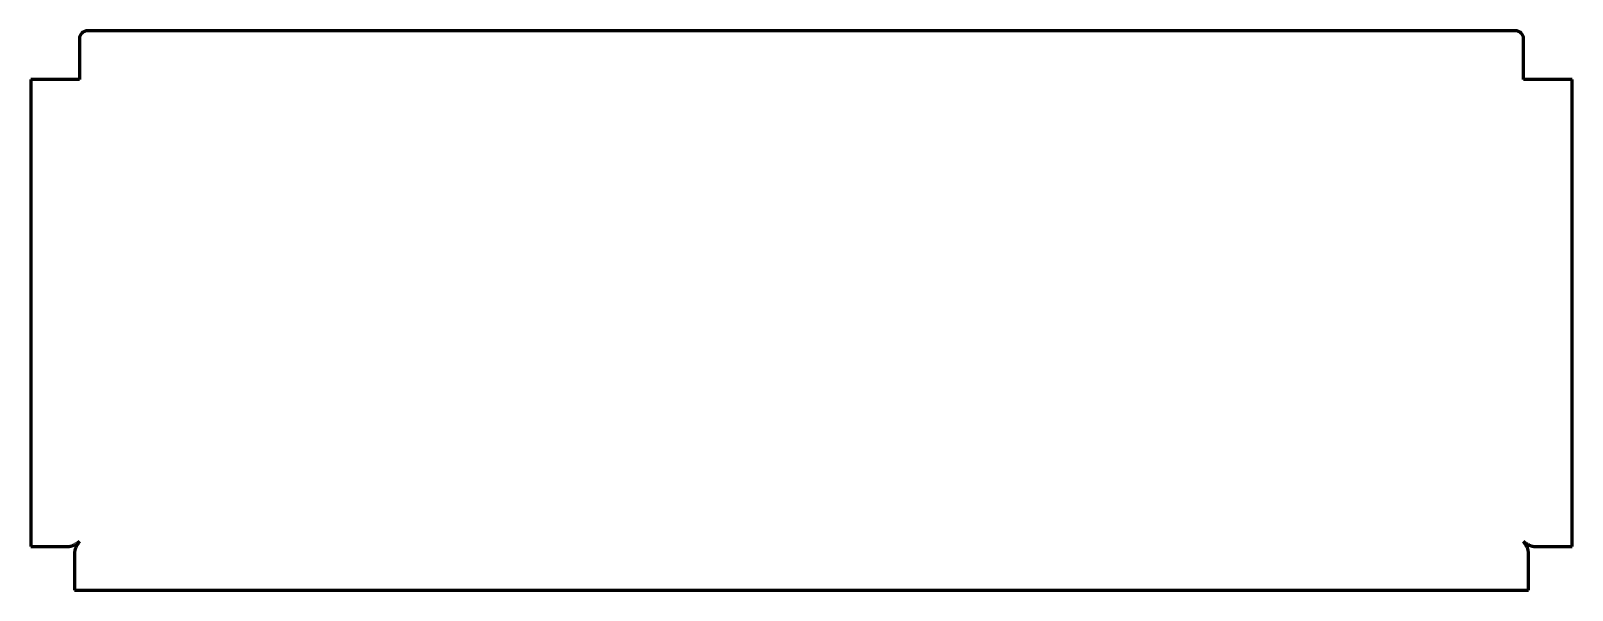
# Model space of a CAD drawing. Header units: millimetres. Extents: x -299 to 661, y 24 to 373.
import ezdxf

# ---------------------------------------------------------------- set-up
doc = ezdxf.new("R2010")
doc.units = ezdxf.units.MM
doc.linetypes.add('K5LT32768', pattern=[0])
doc.layers.add('Системный слой', color=7, linetype='Continuous')

msp = doc.modelspace()

# ---------------------------------------------------------------- linework, layer by layer
at = {"layer": 'Системный слой', "color": 5, "linetype": 'K5LT32768', "lineweight": 60, "true_color": 0x0000ff}
for p, q in [((-268.82, 367.57), (-268.82, 342.27)), ((626.18, 372.57), (-263.82, 372.57)), ((631.18, 342.27), (631.18, 367.57)), ((-299.12, 342.27), (-299.12, 51.27)), ((-268.82, 342.27), (-299.12, 342.27)), ((661.47, 342.27), (631.18, 342.27)), ((661.47, 51.27), (661.47, 342.27)), ((-299.12, 51.27), (-275.42, 51.27)), ((637.77, 51.27), (661.47, 51.27)), ((-271.82, 47.68), (-271.82, 23.97)), ((634.18, 23.97), (634.18, 47.68)), ((-271.82, 23.97), (634.18, 23.97))]:
    msp.add_line(p, q, dxfattribs=at)
for centre, start, end in [((-263.82, 367.57), 90, 180), ((626.18, 367.57), 0, 90)]:
    msp.add_arc(centre, 5, start, end, dxfattribs=at)
for points, knots in [([(-275.42, 51.27), (-275.2, 51.27), (-274.79, 51.3), (-274.21, 51.39), (-273.67, 51.52), (-273.12, 51.7), (-272.56, 51.94), (-271.96, 52.23), (-271.35, 52.57), (-270.67, 52.99), (-269.99, 53.44), (-269.37, 53.89), (-268.99, 54.15), (-268.82, 54.27)], [0, 0, 0, 0, 0.099614, 0.186491, 0.264652, 0.346759, 0.433656, 0.52272, 0.616152, 0.715079, 0.828717, 0.924347, 1, 1, 1, 1]), ([(-268.82, 54.27), (-269.03, 53.98), (-269.42, 53.44), (-269.94, 52.68), (-270.36, 52.02), (-270.72, 51.42), (-271.02, 50.83), (-271.28, 50.26), (-271.49, 49.7), (-271.65, 49.16), (-271.75, 48.63), (-271.81, 48.14), (-271.82, 47.83), (-271.82, 47.68)], [0, 0, 0, 0, 0.132527, 0.247472, 0.342277, 0.433799, 0.521867, 0.608156, 0.693054, 0.776387, 0.856932, 0.931411, 1, 1, 1, 1]), ([(631.18, 54.27), (631.47, 54.06), (632.01, 53.68), (632.76, 53.16), (633.43, 52.74), (634.03, 52.38), (634.61, 52.08), (635.18, 51.82), (635.74, 51.61), (636.29, 51.45), (636.82, 51.34), (637.31, 51.29), (637.62, 51.27), (637.77, 51.27)], [0, 0, 0, 0, 0.132527, 0.247472, 0.342277, 0.433799, 0.521867, 0.608156, 0.693054, 0.776387, 0.856932, 0.931411, 1, 1, 1, 1]), ([(634.18, 47.68), (634.18, 47.89), (634.15, 48.3), (634.06, 48.89), (633.92, 49.43), (633.74, 49.97), (633.51, 50.54), (633.22, 51.13), (632.88, 51.75), (632.46, 52.43), (632, 53.1), (631.56, 53.73), (631.29, 54.11), (631.18, 54.27)], [0, 0, 0, 0, 0.099614, 0.186491, 0.264652, 0.346759, 0.433656, 0.52272, 0.616152, 0.715079, 0.828717, 0.924347, 1, 1, 1, 1])]:
    msp.add_open_spline(points, degree=3, knots=knots, dxfattribs=at)

doc.saveas('drawing.dxf')
